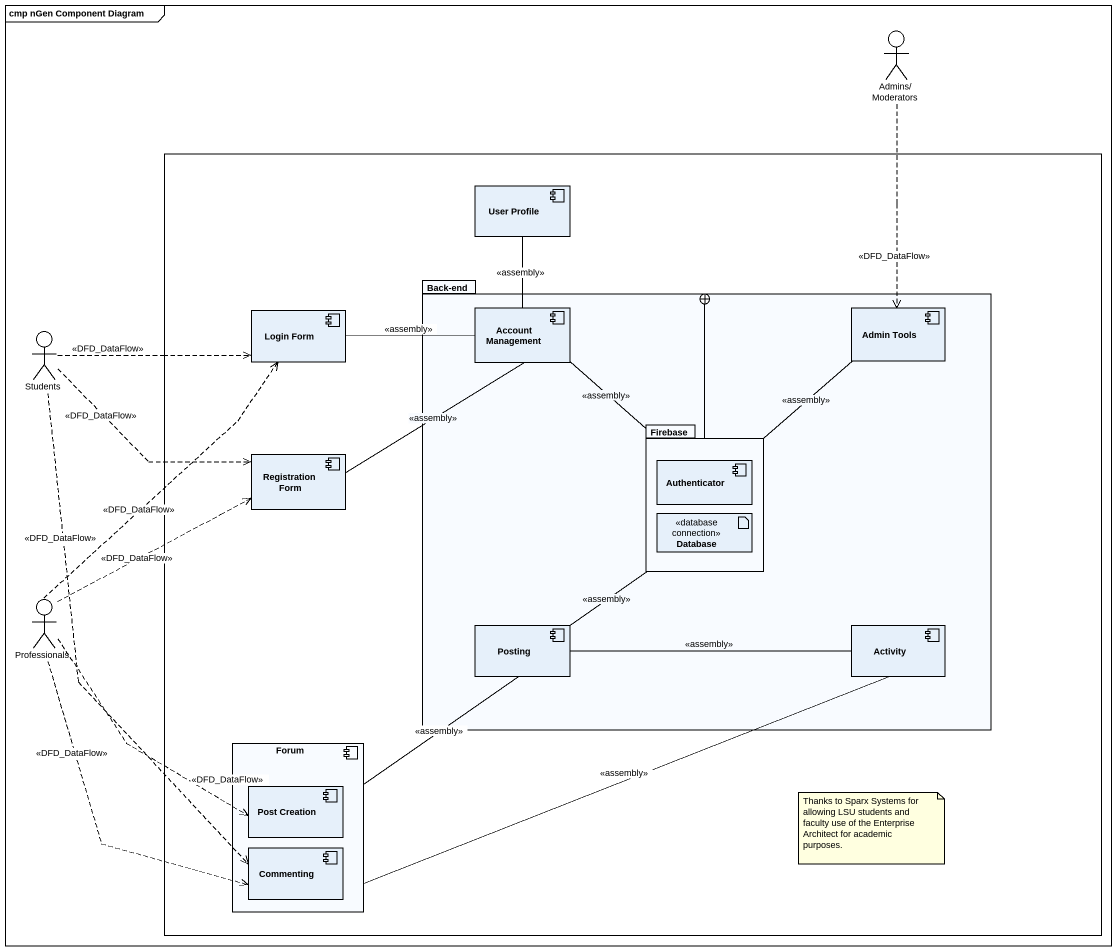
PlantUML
@startuml
mainframe cmp nGen Component Diagram
actor "Admins/Moderators" as Admins_Moderators
rectangle " " as rectangle1 {
  component "User Profile" as User_Profile
  package "Back-end" as Back_end {
    component "Account Management" as Account_Management
    component "Admin Tools" as Admin_Tools
    package Firebase {
      component Authenticator
      artifact "Database" as Database_ <<database connection>>
    }
    component Posting
    component Activity
  }
  component "Login Form" as Login_Form
  component "Registration Form" as Registration_Form
  component Forum {
    component "Post Creation" as Post_Creation
    component Commenting
  }
}
actor Students
actor Professionals
Admins_Moderators ..> Admin_Tools : <<DFD_DataFlow>>
User_Profile -- Account_Management : <<assembly>>
Students .right.> Login_Form : <<DFD_DataFlow>>
Students .right.> Registration_Form : <<DFD_DataFlow>>
Students ..> Commenting : <<DFD_DataFlow>>
Account_Management -left- Login_Form : <<assembly>>
Account_Management -- Registration_Form : <<assembly>>
Account_Management -- Firebase : <<assembly>>
Admin_Tools -- Firebase : <<assembly>>
Firebase --+ Back_end
Professionals .up.> Login_Form : <<DFD_DataFlow>>
Professionals .up.> Registration_Form : <<DFD_DataFlow>>
Professionals ..> Post_Creation : <<DFD_DataFlow>>
Professionals ..> Commenting : <<DFD_DataFlow>>
Posting -up- Firebase : <<assembly>>
Activity -left- Posting : <<assembly>>
Forum -up- Posting : <<assembly>>
Forum -right- Activity : <<assembly>>
note as N1
  Thanks to Sparx Systems for allowing LSU students and faculty use of the Enterprise Architect for academic purposes.
end note
@enduml
